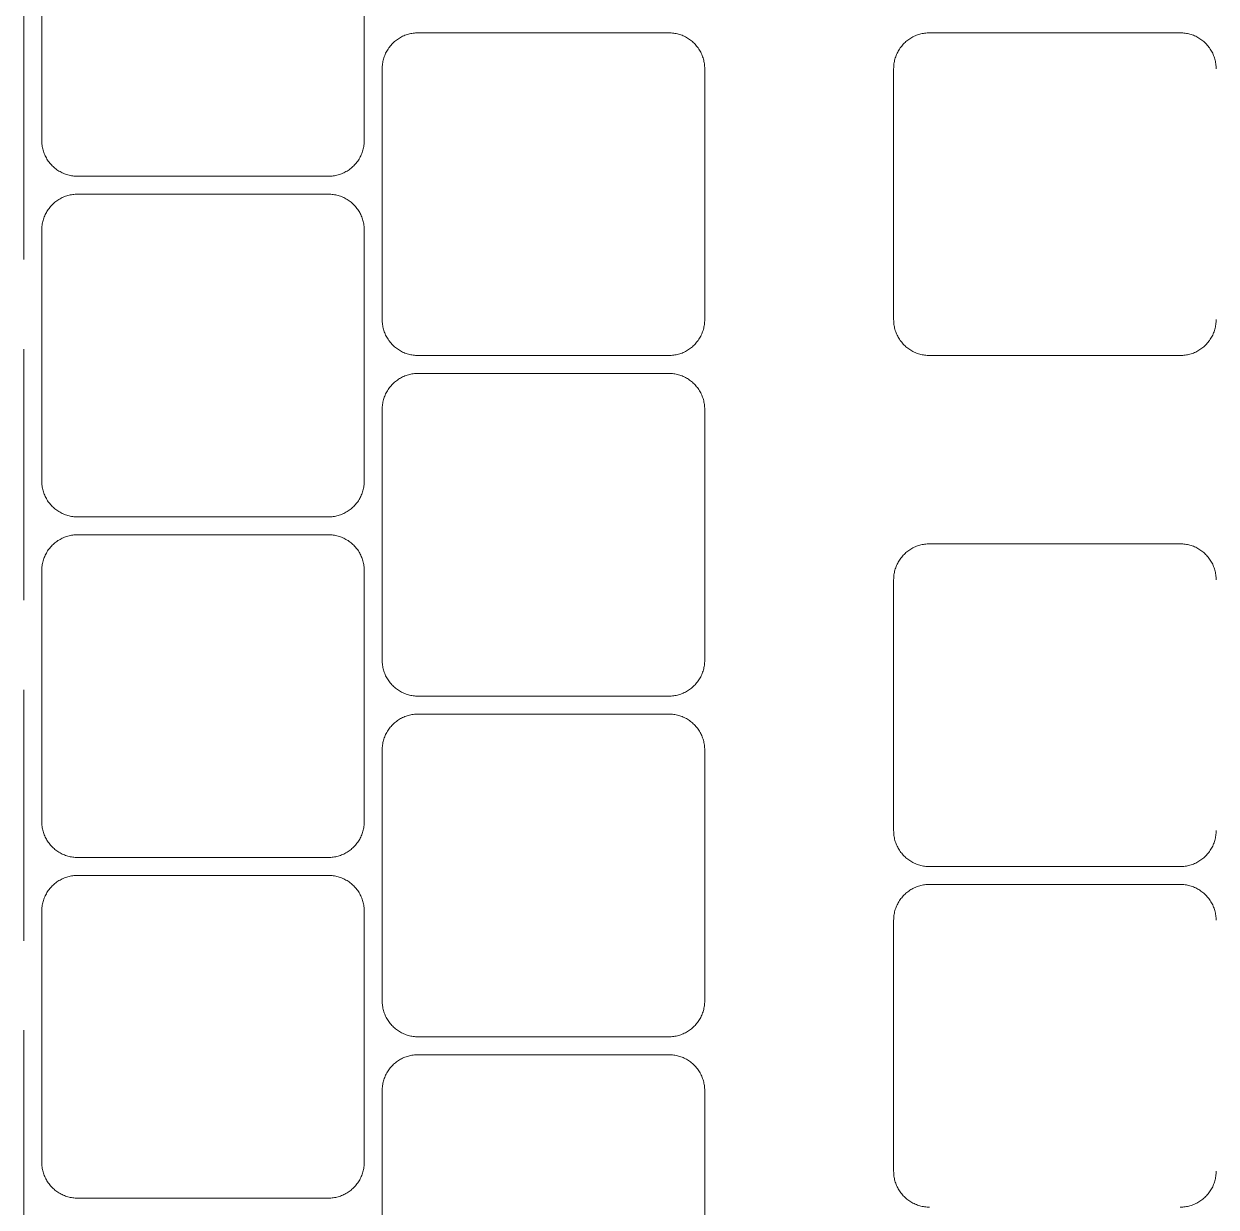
# Model space of a CAD drawing. Header units: metres. Extents: x 0 to 2861, y -1 to 1496.
# Drawn here: x 24.3524 to 24.419, y 5.961 to 6.027 of the extents above; entities that cross this region are included whole.
import ezdxf

# ---------------------------------------------------------------- set-up
doc = ezdxf.new("R2010")
doc.units = ezdxf.units.M
doc.layers.add('FURNITURE', color=251, linetype='Continuous')

msp = doc.modelspace()

# ---------------------------------------------------------------- linework, layer by layer
at = {"layer": 'FURNITURE', "lineweight": 13}
for points in [[(24.353425, 6.02046), (24.353425, 6.03446)], [(24.371425, 6.03446), (24.371425, 6.02046)], [(24.352425, 6.027819), (24.352425, 6.013819)], [(24.374425, 6.02646), (24.374357, 6.026459), (24.374289, 6.026456), (24.374221, 6.02645), (24.374153, 6.026442), (24.374085, 6.026431), (24.374018, 6.026418), (24.373952, 6.026403), (24.373885, 6.026386), (24.37382, 6.026367), (24.373755, 6.026345), (24.373691, 6.026321), (24.373628, 6.026295), (24.373566, 6.026266), (24.373505, 6.026236), (24.373445, 6.026204), (24.373386, 6.026169), (24.373328, 6.026133), (24.373272, 6.026094), (24.373217, 6.026054), (24.373163, 6.026012), (24.373111, 6.025968), (24.37306, 6.025922), (24.373011, 6.025874), (24.372963, 6.025825), (24.372918, 6.025775), (24.372874, 6.025722), (24.372831, 6.025669), (24.372791, 6.025614), (24.372753, 6.025557), (24.372716, 6.025499), (24.372682, 6.02544), (24.372649, 6.02538), (24.372619, 6.025319), (24.372591, 6.025257), (24.372565, 6.025194), (24.372541, 6.02513), (24.372519, 6.025065), (24.372499, 6.025), (24.372482, 6.024934), (24.372467, 6.024867), (24.372454, 6.0248), (24.372444, 6.024733), (24.372436, 6.024665), (24.37243, 6.024597), (24.372426, 6.024529), (24.372425, 6.02446)], [(24.374425, 6.02646), (24.388425, 6.02646)], [(24.390425, 6.02446), (24.390424, 6.024529), (24.39042, 6.024597), (24.390415, 6.024665), (24.390406, 6.024733), (24.390396, 6.0248), (24.390383, 6.024867), (24.390368, 6.024934), (24.390351, 6.025), (24.390331, 6.025065), (24.39031, 6.02513), (24.390286, 6.025194), (24.390259, 6.025257), (24.390231, 6.025319), (24.390201, 6.02538), (24.390168, 6.02544), (24.390134, 6.025499), (24.390097, 6.025557), (24.390059, 6.025614), (24.390019, 6.025669), (24.389976, 6.025722), (24.389932, 6.025775), (24.389887, 6.025825), (24.389839, 6.025874), (24.38979, 6.025922), (24.389739, 6.025968), (24.389687, 6.026012), (24.389634, 6.026054), (24.389578, 6.026094), (24.389522, 6.026133), (24.389464, 6.026169), (24.389405, 6.026204), (24.389345, 6.026236), (24.389284, 6.026266), (24.389222, 6.026295), (24.389159, 6.026321), (24.389095, 6.026345), (24.38903, 6.026367), (24.388965, 6.026386), (24.388899, 6.026403), (24.388832, 6.026418), (24.388765, 6.026431), (24.388697, 6.026442), (24.38863, 6.02645), (24.388562, 6.026456), (24.388493, 6.026459), (24.388425, 6.02646)], [(24.40297, 6.02646), (24.402902, 6.026459), (24.402834, 6.026456), (24.402766, 6.02645), (24.402698, 6.026442), (24.402631, 6.026431), (24.402563, 6.026418), (24.402497, 6.026403), (24.402431, 6.026386), (24.402365, 6.026367), (24.402301, 6.026345), (24.402237, 6.026321), (24.402174, 6.026295), (24.402111, 6.026266), (24.40205, 6.026236), (24.40199, 6.026204), (24.401931, 6.026169), (24.401874, 6.026133), (24.401817, 6.026094), (24.401762, 6.026054), (24.401708, 6.026012), (24.401656, 6.025968), (24.401605, 6.025922), (24.401556, 6.025874), (24.401509, 6.025825), (24.401463, 6.025775), (24.401419, 6.025722), (24.401377, 6.025669), (24.401336, 6.025614), (24.401298, 6.025557), (24.401262, 6.025499), (24.401227, 6.02544), (24.401195, 6.02538), (24.401164, 6.025319), (24.401136, 6.025257), (24.40111, 6.025194), (24.401086, 6.02513), (24.401064, 6.025065), (24.401045, 6.025), (24.401027, 6.024934), (24.401012, 6.024867), (24.400999, 6.0248), (24.400989, 6.024733), (24.400981, 6.024665), (24.400975, 6.024597), (24.400972, 6.024529), (24.40097, 6.02446)], [(24.40297, 6.02646), (24.41697, 6.02646)], [(24.41897, 6.02446), (24.418969, 6.024529), (24.418966, 6.024597), (24.41896, 6.024665), (24.418952, 6.024733), (24.418941, 6.0248), (24.418929, 6.024867), (24.418914, 6.024934), (24.418896, 6.025), (24.418877, 6.025065), (24.418855, 6.02513), (24.418831, 6.025194), (24.418805, 6.025257), (24.418777, 6.025319), (24.418746, 6.02538), (24.418714, 6.02544), (24.418679, 6.025499), (24.418643, 6.025557), (24.418604, 6.025614), (24.418564, 6.025669), (24.418522, 6.025722), (24.418478, 6.025775), (24.418432, 6.025825), (24.418385, 6.025874), (24.418336, 6.025922), (24.418285, 6.025968), (24.418233, 6.026012), (24.418179, 6.026054), (24.418124, 6.026094), (24.418067, 6.026133), (24.41801, 6.026169), (24.417951, 6.026204), (24.417891, 6.026236), (24.417829, 6.026266), (24.417767, 6.026295), (24.417704, 6.026321), (24.41764, 6.026345), (24.417575, 6.026367), (24.41751, 6.026386), (24.417444, 6.026403), (24.417377, 6.026418), (24.41731, 6.026431), (24.417243, 6.026442), (24.417175, 6.02645), (24.417107, 6.026456), (24.417039, 6.026459), (24.41697, 6.02646)], [(24.372425, 6.01046), (24.372425, 6.02446)], [(24.390425, 6.02446), (24.390425, 6.01046)], [(24.40097, 6.01046), (24.40097, 6.02446)], [(24.353425, 6.02046), (24.353426, 6.020392), (24.35343, 6.020324), (24.353436, 6.020256), (24.353444, 6.020188), (24.353454, 6.02012), (24.353467, 6.020053), (24.353482, 6.019987), (24.353499, 6.019921), (24.353519, 6.019855), (24.353541, 6.01979), (24.353565, 6.019727), (24.353591, 6.019663), (24.353619, 6.019601), (24.353649, 6.01954), (24.353682, 6.01948), (24.353716, 6.019421), (24.353753, 6.019363), (24.353791, 6.019307), (24.353831, 6.019252), (24.353874, 6.019198), (24.353918, 6.019146), (24.353963, 6.019095), (24.354011, 6.019046), (24.35406, 6.018999), (24.354111, 6.018953), (24.354163, 6.018909), (24.354217, 6.018867), (24.354272, 6.018826), (24.354328, 6.018788), (24.354386, 6.018751), (24.354445, 6.018717), (24.354505, 6.018684), (24.354566, 6.018654), (24.354628, 6.018626), (24.354691, 6.0186), (24.354755, 6.018576), (24.35482, 6.018554), (24.354885, 6.018534), (24.354952, 6.018517), (24.355018, 6.018502), (24.355085, 6.018489), (24.355153, 6.018479), (24.355221, 6.018471), (24.355289, 6.018465), (24.355357, 6.018461), (24.355425, 6.01846)], [(24.369425, 6.01846), (24.369493, 6.018461), (24.369562, 6.018465), (24.36963, 6.018471), (24.369697, 6.018479), (24.369765, 6.018489), (24.369832, 6.018502), (24.369899, 6.018517), (24.369965, 6.018534), (24.37003, 6.018554), (24.370095, 6.018576), (24.370159, 6.0186), (24.370222, 6.018626), (24.370284, 6.018654), (24.370345, 6.018684), (24.370405, 6.018717), (24.370464, 6.018751), (24.370522, 6.018788), (24.370578, 6.018826), (24.370634, 6.018867), (24.370687, 6.018909), (24.370739, 6.018953), (24.37079, 6.018999), (24.370839, 6.019046), (24.370887, 6.019095), (24.370932, 6.019146), (24.370976, 6.019198), (24.371019, 6.019252), (24.371059, 6.019307), (24.371097, 6.019363), (24.371134, 6.019421), (24.371168, 6.01948), (24.371201, 6.01954), (24.371231, 6.019601), (24.371259, 6.019663), (24.371286, 6.019727), (24.37131, 6.01979), (24.371331, 6.019855), (24.371351, 6.019921), (24.371368, 6.019987), (24.371383, 6.020053), (24.371396, 6.02012), (24.371406, 6.020188), (24.371415, 6.020256), (24.37142, 6.020324), (24.371424, 6.020392), (24.371425, 6.02046)], [(24.369425, 6.01846), (24.355425, 6.01846)], [(24.355425, 6.01746), (24.355357, 6.017459), (24.355289, 6.017456), (24.355221, 6.01745), (24.355153, 6.017442), (24.355085, 6.017431), (24.355018, 6.017418), (24.354952, 6.017403), (24.354885, 6.017386), (24.35482, 6.017367), (24.354755, 6.017345), (24.354691, 6.017321), (24.354628, 6.017295), (24.354566, 6.017266), (24.354505, 6.017236), (24.354445, 6.017204), (24.354386, 6.017169), (24.354328, 6.017133), (24.354272, 6.017094), (24.354217, 6.017054), (24.354163, 6.017012), (24.354111, 6.016968), (24.35406, 6.016922), (24.354011, 6.016874), (24.353963, 6.016825), (24.353918, 6.016775), (24.353874, 6.016722), (24.353831, 6.016669), (24.353791, 6.016614), (24.353753, 6.016557), (24.353716, 6.016499), (24.353682, 6.01644), (24.353649, 6.01638), (24.353619, 6.016319), (24.353591, 6.016257), (24.353565, 6.016194), (24.353541, 6.01613), (24.353519, 6.016065), (24.353499, 6.016), (24.353482, 6.015934), (24.353467, 6.015867), (24.353454, 6.0158), (24.353444, 6.015733), (24.353436, 6.015665), (24.35343, 6.015597), (24.353426, 6.015529), (24.353425, 6.01546)], [(24.355425, 6.01746), (24.369425, 6.01746)], [(24.371425, 6.01546), (24.371424, 6.015529), (24.37142, 6.015597), (24.371415, 6.015665), (24.371406, 6.015733), (24.371396, 6.0158), (24.371383, 6.015867), (24.371368, 6.015934), (24.371351, 6.016), (24.371331, 6.016065), (24.37131, 6.01613), (24.371286, 6.016194), (24.371259, 6.016257), (24.371231, 6.016319), (24.371201, 6.01638), (24.371168, 6.01644), (24.371134, 6.016499), (24.371097, 6.016557), (24.371059, 6.016614), (24.371019, 6.016669), (24.370976, 6.016722), (24.370932, 6.016775), (24.370887, 6.016825), (24.370839, 6.016874), (24.37079, 6.016922), (24.370739, 6.016968), (24.370687, 6.017012), (24.370634, 6.017054), (24.370578, 6.017094), (24.370522, 6.017133), (24.370464, 6.017169), (24.370405, 6.017204), (24.370345, 6.017236), (24.370284, 6.017266), (24.370222, 6.017295), (24.370159, 6.017321), (24.370095, 6.017345), (24.37003, 6.017367), (24.369965, 6.017386), (24.369899, 6.017403), (24.369832, 6.017418), (24.369765, 6.017431), (24.369697, 6.017442), (24.36963, 6.01745), (24.369562, 6.017456), (24.369493, 6.017459), (24.369425, 6.01746)], [(24.353425, 6.00146), (24.353425, 6.01546)], [(24.371425, 6.01546), (24.371425, 6.00146)], [(24.372425, 6.01046), (24.372426, 6.010392), (24.37243, 6.010324), (24.372436, 6.010256), (24.372444, 6.010188), (24.372454, 6.01012), (24.372467, 6.010053), (24.372482, 6.009987), (24.372499, 6.009921), (24.372519, 6.009855), (24.372541, 6.00979), (24.372565, 6.009727), (24.372591, 6.009663), (24.372619, 6.009601), (24.372649, 6.00954), (24.372682, 6.00948), (24.372716, 6.009421), (24.372753, 6.009363), (24.372791, 6.009307), (24.372831, 6.009252), (24.372874, 6.009198), (24.372918, 6.009146), (24.372963, 6.009095), (24.373011, 6.009046), (24.37306, 6.008999), (24.373111, 6.008953), (24.373163, 6.008909), (24.373217, 6.008867), (24.373272, 6.008826), (24.373328, 6.008788), (24.373386, 6.008751), (24.373445, 6.008717), (24.373505, 6.008684), (24.373566, 6.008654), (24.373628, 6.008626), (24.373691, 6.0086), (24.373755, 6.008576), (24.37382, 6.008554), (24.373885, 6.008534), (24.373952, 6.008517), (24.374018, 6.008502), (24.374085, 6.008489), (24.374153, 6.008479), (24.374221, 6.008471), (24.374289, 6.008465), (24.374357, 6.008461), (24.374425, 6.00846)], [(24.388425, 6.00846), (24.388493, 6.008461), (24.388562, 6.008465), (24.38863, 6.008471), (24.388697, 6.008479), (24.388765, 6.008489), (24.388832, 6.008502), (24.388899, 6.008517), (24.388965, 6.008534), (24.38903, 6.008554), (24.389095, 6.008576), (24.389159, 6.0086), (24.389222, 6.008626), (24.389284, 6.008654), (24.389345, 6.008684), (24.389405, 6.008717), (24.389464, 6.008751), (24.389522, 6.008788), (24.389578, 6.008826), (24.389634, 6.008867), (24.389687, 6.008909), (24.389739, 6.008953), (24.38979, 6.008999), (24.389839, 6.009046), (24.389887, 6.009095), (24.389932, 6.009146), (24.389976, 6.009198), (24.390019, 6.009252), (24.390059, 6.009307), (24.390097, 6.009363), (24.390134, 6.009421), (24.390168, 6.00948), (24.390201, 6.00954), (24.390231, 6.009601), (24.390259, 6.009663), (24.390286, 6.009727), (24.39031, 6.00979), (24.390331, 6.009855), (24.390351, 6.009921), (24.390368, 6.009987), (24.390383, 6.010053), (24.390396, 6.01012), (24.390406, 6.010188), (24.390415, 6.010256), (24.39042, 6.010324), (24.390424, 6.010392), (24.390425, 6.01046)], [(24.40097, 6.01046), (24.400972, 6.010392), (24.400975, 6.010324), (24.400981, 6.010256), (24.400989, 6.010188), (24.400999, 6.01012), (24.401012, 6.010053), (24.401027, 6.009987), (24.401045, 6.009921), (24.401064, 6.009855), (24.401086, 6.00979), (24.40111, 6.009727), (24.401136, 6.009663), (24.401164, 6.009601), (24.401195, 6.00954), (24.401227, 6.00948), (24.401262, 6.009421), (24.401298, 6.009363), (24.401336, 6.009307), (24.401377, 6.009252), (24.401419, 6.009198), (24.401463, 6.009146), (24.401509, 6.009095), (24.401556, 6.009046), (24.401605, 6.008999), (24.401656, 6.008953), (24.401708, 6.008909), (24.401762, 6.008867), (24.401817, 6.008826), (24.401874, 6.008788), (24.401931, 6.008751), (24.40199, 6.008717), (24.40205, 6.008684), (24.402111, 6.008654), (24.402174, 6.008626), (24.402237, 6.0086), (24.402301, 6.008576), (24.402365, 6.008554), (24.402431, 6.008534), (24.402497, 6.008517), (24.402563, 6.008502), (24.402631, 6.008489), (24.402698, 6.008479), (24.402766, 6.008471), (24.402834, 6.008465), (24.402902, 6.008461), (24.40297, 6.00846)], [(24.41697, 6.00846), (24.417039, 6.008461), (24.417107, 6.008465), (24.417175, 6.008471), (24.417243, 6.008479), (24.41731, 6.008489), (24.417377, 6.008502), (24.417444, 6.008517), (24.41751, 6.008534), (24.417575, 6.008554), (24.41764, 6.008576), (24.417704, 6.0086), (24.417767, 6.008626), (24.417829, 6.008654), (24.417891, 6.008684), (24.417951, 6.008717), (24.41801, 6.008751), (24.418067, 6.008788), (24.418124, 6.008826), (24.418179, 6.008867), (24.418233, 6.008909), (24.418285, 6.008953), (24.418336, 6.008999), (24.418385, 6.009046), (24.418432, 6.009095), (24.418478, 6.009146), (24.418522, 6.009198), (24.418564, 6.009252), (24.418604, 6.009307), (24.418643, 6.009363), (24.418679, 6.009421), (24.418714, 6.00948), (24.418746, 6.00954), (24.418777, 6.009601), (24.418805, 6.009663), (24.418831, 6.009727), (24.418855, 6.00979), (24.418877, 6.009855), (24.418896, 6.009921), (24.418914, 6.009987), (24.418929, 6.010053), (24.418941, 6.01012), (24.418952, 6.010188), (24.41896, 6.010256), (24.418966, 6.010324), (24.418969, 6.010392), (24.41897, 6.01046)], [(24.352425, 6.008819), (24.352425, 5.994819)], [(24.388425, 6.00846), (24.374425, 6.00846)], [(24.41697, 6.00846), (24.40297, 6.00846)], [(24.374425, 6.00746), (24.374357, 6.007459), (24.374289, 6.007456), (24.374221, 6.00745), (24.374153, 6.007442), (24.374085, 6.007431), (24.374018, 6.007418), (24.373952, 6.007403), (24.373885, 6.007386), (24.37382, 6.007367), (24.373755, 6.007345), (24.373691, 6.007321), (24.373628, 6.007295), (24.373566, 6.007266), (24.373505, 6.007236), (24.373445, 6.007204), (24.373386, 6.007169), (24.373328, 6.007133), (24.373272, 6.007094), (24.373217, 6.007054), (24.373163, 6.007012), (24.373111, 6.006968), (24.37306, 6.006922), (24.373011, 6.006874), (24.372963, 6.006825), (24.372918, 6.006775), (24.372874, 6.006722), (24.372831, 6.006669), (24.372791, 6.006614), (24.372753, 6.006557), (24.372716, 6.006499), (24.372682, 6.00644), (24.372649, 6.00638), (24.372619, 6.006319), (24.372591, 6.006257), (24.372565, 6.006194), (24.372541, 6.00613), (24.372519, 6.006065), (24.372499, 6.006), (24.372482, 6.005934), (24.372467, 6.005867), (24.372454, 6.0058), (24.372444, 6.005733), (24.372436, 6.005665), (24.37243, 6.005597), (24.372426, 6.005529), (24.372425, 6.00546)], [(24.374425, 6.00746), (24.388425, 6.00746)], [(24.390425, 6.00546), (24.390424, 6.005529), (24.39042, 6.005597), (24.390415, 6.005665), (24.390406, 6.005733), (24.390396, 6.0058), (24.390383, 6.005867), (24.390368, 6.005934), (24.390351, 6.006), (24.390331, 6.006065), (24.39031, 6.00613), (24.390286, 6.006194), (24.390259, 6.006257), (24.390231, 6.006319), (24.390201, 6.00638), (24.390168, 6.00644), (24.390134, 6.006499), (24.390097, 6.006557), (24.390059, 6.006614), (24.390019, 6.006669), (24.389976, 6.006722), (24.389932, 6.006775), (24.389887, 6.006825), (24.389839, 6.006874), (24.38979, 6.006922), (24.389739, 6.006968), (24.389687, 6.007012), (24.389634, 6.007054), (24.389578, 6.007094), (24.389522, 6.007133), (24.389464, 6.007169), (24.389405, 6.007204), (24.389345, 6.007236), (24.389284, 6.007266), (24.389222, 6.007295), (24.389159, 6.007321), (24.389095, 6.007345), (24.38903, 6.007367), (24.388965, 6.007386), (24.388899, 6.007403), (24.388832, 6.007418), (24.388765, 6.007431), (24.388697, 6.007442), (24.38863, 6.00745), (24.388562, 6.007456), (24.388493, 6.007459), (24.388425, 6.00746)], [(24.372425, 5.99146), (24.372425, 6.00546)], [(24.390425, 6.00546), (24.390425, 5.99146)], [(24.353425, 6.00146), (24.353426, 6.001392), (24.35343, 6.001324), (24.353436, 6.001256), (24.353444, 6.001188), (24.353454, 6.00112), (24.353467, 6.001053), (24.353482, 6.000987), (24.353499, 6.000921), (24.353519, 6.000855), (24.353541, 6.00079), (24.353565, 6.000727), (24.353591, 6.000663), (24.353619, 6.000601), (24.353649, 6.00054), (24.353682, 6.00048), (24.353716, 6.000421), (24.353753, 6.000363), (24.353791, 6.000307), (24.353831, 6.000252), (24.353874, 6.000198), (24.353918, 6.000146), (24.353963, 6.000095), (24.354011, 6.000046), (24.35406, 5.999999), (24.354111, 5.999953), (24.354163, 5.999909), (24.354217, 5.999867), (24.354272, 5.999826), (24.354328, 5.999788), (24.354386, 5.999751), (24.354445, 5.999717), (24.354505, 5.999684), (24.354566, 5.999654), (24.354628, 5.999626), (24.354691, 5.9996), (24.354755, 5.999576), (24.35482, 5.999554), (24.354885, 5.999534), (24.354952, 5.999517), (24.355018, 5.999502), (24.355085, 5.999489), (24.355153, 5.999479), (24.355221, 5.999471), (24.355289, 5.999465), (24.355357, 5.999461), (24.355425, 5.99946)], [(24.369425, 5.99946), (24.369493, 5.999461), (24.369562, 5.999465), (24.36963, 5.999471), (24.369697, 5.999479), (24.369765, 5.999489), (24.369832, 5.999502), (24.369899, 5.999517), (24.369965, 5.999534), (24.37003, 5.999554), (24.370095, 5.999576), (24.370159, 5.9996), (24.370222, 5.999626), (24.370284, 5.999654), (24.370345, 5.999684), (24.370405, 5.999717), (24.370464, 5.999751), (24.370522, 5.999788), (24.370578, 5.999826), (24.370634, 5.999867), (24.370687, 5.999909), (24.370739, 5.999953), (24.37079, 5.999999), (24.370839, 6.000046), (24.370887, 6.000095), (24.370932, 6.000146), (24.370976, 6.000198), (24.371019, 6.000252), (24.371059, 6.000307), (24.371097, 6.000363), (24.371134, 6.000421), (24.371168, 6.00048), (24.371201, 6.00054), (24.371231, 6.000601), (24.371259, 6.000663), (24.371286, 6.000727), (24.37131, 6.00079), (24.371331, 6.000855), (24.371351, 6.000921), (24.371368, 6.000987), (24.371383, 6.001053), (24.371396, 6.00112), (24.371406, 6.001188), (24.371415, 6.001256), (24.37142, 6.001324), (24.371424, 6.001392), (24.371425, 6.00146)], [(24.369425, 5.99946), (24.355425, 5.99946)], [(24.355425, 5.99846), (24.355357, 5.998459), (24.355289, 5.998456), (24.355221, 5.99845), (24.355153, 5.998442), (24.355085, 5.998431), (24.355018, 5.998418), (24.354952, 5.998403), (24.354885, 5.998386), (24.35482, 5.998367), (24.354755, 5.998345), (24.354691, 5.998321), (24.354628, 5.998295), (24.354566, 5.998266), (24.354505, 5.998236), (24.354445, 5.998204), (24.354386, 5.998169), (24.354328, 5.998133), (24.354272, 5.998094), (24.354217, 5.998054), (24.354163, 5.998012), (24.354111, 5.997968), (24.35406, 5.997922), (24.354011, 5.997874), (24.353963, 5.997825), (24.353918, 5.997775), (24.353874, 5.997722), (24.353831, 5.997669), (24.353791, 5.997614), (24.353753, 5.997557), (24.353716, 5.997499), (24.353682, 5.99744), (24.353649, 5.99738), (24.353619, 5.997319), (24.353591, 5.997257), (24.353565, 5.997194), (24.353541, 5.99713), (24.353519, 5.997065), (24.353499, 5.997), (24.353482, 5.996934), (24.353467, 5.996867), (24.353454, 5.9968), (24.353444, 5.996733), (24.353436, 5.996665), (24.35343, 5.996597), (24.353426, 5.996529), (24.353425, 5.99646)], [(24.355425, 5.99846), (24.369425, 5.99846)], [(24.371425, 5.99646), (24.371424, 5.996529), (24.37142, 5.996597), (24.371415, 5.996665), (24.371406, 5.996733), (24.371396, 5.9968), (24.371383, 5.996867), (24.371368, 5.996934), (24.371351, 5.997), (24.371331, 5.997065), (24.37131, 5.99713), (24.371286, 5.997194), (24.371259, 5.997257), (24.371231, 5.997319), (24.371201, 5.99738), (24.371168, 5.99744), (24.371134, 5.997499), (24.371097, 5.997557), (24.371059, 5.997614), (24.371019, 5.997669), (24.370976, 5.997722), (24.370932, 5.997775), (24.370887, 5.997825), (24.370839, 5.997874), (24.37079, 5.997922), (24.370739, 5.997968), (24.370687, 5.998012), (24.370634, 5.998054), (24.370578, 5.998094), (24.370522, 5.998133), (24.370464, 5.998169), (24.370405, 5.998204), (24.370345, 5.998236), (24.370284, 5.998266), (24.370222, 5.998295), (24.370159, 5.998321), (24.370095, 5.998345), (24.37003, 5.998367), (24.369965, 5.998386), (24.369899, 5.998403), (24.369832, 5.998418), (24.369765, 5.998431), (24.369697, 5.998442), (24.36963, 5.99845), (24.369562, 5.998456), (24.369493, 5.998459), (24.369425, 5.99846)], [(24.40297, 5.997956), (24.402902, 5.997955), (24.402834, 5.997951), (24.402766, 5.997945), (24.402698, 5.997937), (24.402631, 5.997927), (24.402563, 5.997914), (24.402497, 5.997899), (24.402431, 5.997882), (24.402365, 5.997862), (24.402301, 5.99784), (24.402237, 5.997817), (24.402174, 5.99779), (24.402111, 5.997762), (24.40205, 5.997732), (24.40199, 5.997699), (24.401931, 5.997665), (24.401874, 5.997628), (24.401817, 5.99759), (24.401762, 5.99755), (24.401708, 5.997507), (24.401656, 5.997463), (24.401605, 5.997418), (24.401556, 5.99737), (24.401509, 5.997321), (24.401463, 5.99727), (24.401419, 5.997218), (24.401377, 5.997164), (24.401336, 5.997109), (24.401298, 5.997053), (24.401262, 5.996995), (24.401227, 5.996936), (24.401195, 5.996876), (24.401164, 5.996815), (24.401136, 5.996753), (24.40111, 5.99669), (24.401086, 5.996626), (24.401064, 5.996561), (24.401045, 5.996496), (24.401027, 5.996429), (24.401012, 5.996363), (24.400999, 5.996296), (24.400989, 5.996228), (24.400981, 5.99616), (24.400975, 5.996092), (24.400972, 5.996024), (24.40097, 5.995956)], [(24.40297, 5.997956), (24.41697, 5.997956)], [(24.41897, 5.995956), (24.418969, 5.996024), (24.418966, 5.996092), (24.41896, 5.99616), (24.418952, 5.996228), (24.418941, 5.996296), (24.418929, 5.996363), (24.418914, 5.996429), (24.418896, 5.996496), (24.418877, 5.996561), (24.418855, 5.996626), (24.418831, 5.99669), (24.418805, 5.996753), (24.418777, 5.996815), (24.418746, 5.996876), (24.418714, 5.996936), (24.418679, 5.996995), (24.418643, 5.997053), (24.418604, 5.997109), (24.418564, 5.997164), (24.418522, 5.997218), (24.418478, 5.99727), (24.418432, 5.997321), (24.418385, 5.99737), (24.418336, 5.997418), (24.418285, 5.997463), (24.418233, 5.997507), (24.418179, 5.99755), (24.418124, 5.99759), (24.418067, 5.997628), (24.41801, 5.997665), (24.417951, 5.997699), (24.417891, 5.997732), (24.417829, 5.997762), (24.417767, 5.99779), (24.417704, 5.997817), (24.41764, 5.99784), (24.417575, 5.997862), (24.41751, 5.997882), (24.417444, 5.997899), (24.417377, 5.997914), (24.41731, 5.997927), (24.417243, 5.997937), (24.417175, 5.997945), (24.417107, 5.997951), (24.417039, 5.997955), (24.41697, 5.997956)], [(24.353425, 5.98246), (24.353425, 5.99646)], [(24.371425, 5.99646), (24.371425, 5.98246)], [(24.40097, 5.981956), (24.40097, 5.995956)], [(24.372425, 5.99146), (24.372426, 5.991392), (24.37243, 5.991324), (24.372436, 5.991256), (24.372444, 5.991188), (24.372454, 5.99112), (24.372467, 5.991053), (24.372482, 5.990987), (24.372499, 5.990921), (24.372519, 5.990855), (24.372541, 5.99079), (24.372565, 5.990727), (24.372591, 5.990663), (24.372619, 5.990601), (24.372649, 5.99054), (24.372682, 5.99048), (24.372716, 5.990421), (24.372753, 5.990363), (24.372791, 5.990307), (24.372831, 5.990252), (24.372874, 5.990198), (24.372918, 5.990146), (24.372963, 5.990095), (24.373011, 5.990046), (24.37306, 5.989999), (24.373111, 5.989953), (24.373163, 5.989909), (24.373217, 5.989867), (24.373272, 5.989826), (24.373328, 5.989788), (24.373386, 5.989751), (24.373445, 5.989717), (24.373505, 5.989684), (24.373566, 5.989654), (24.373628, 5.989626), (24.373691, 5.9896), (24.373755, 5.989576), (24.37382, 5.989554), (24.373885, 5.989534), (24.373952, 5.989517), (24.374018, 5.989502), (24.374085, 5.989489), (24.374153, 5.989479), (24.374221, 5.989471), (24.374289, 5.989465), (24.374357, 5.989461), (24.374425, 5.98946)], [(24.388425, 5.98946), (24.388493, 5.989461), (24.388562, 5.989465), (24.38863, 5.989471), (24.388697, 5.989479), (24.388765, 5.989489), (24.388832, 5.989502), (24.388899, 5.989517), (24.388965, 5.989534), (24.38903, 5.989554), (24.389095, 5.989576), (24.389159, 5.9896), (24.389222, 5.989626), (24.389284, 5.989654), (24.389345, 5.989684), (24.389405, 5.989717), (24.389464, 5.989751), (24.389522, 5.989788), (24.389578, 5.989826), (24.389634, 5.989867), (24.389687, 5.989909), (24.389739, 5.989953), (24.38979, 5.989999), (24.389839, 5.990046), (24.389887, 5.990095), (24.389932, 5.990146), (24.389976, 5.990198), (24.390019, 5.990252), (24.390059, 5.990307), (24.390097, 5.990363), (24.390134, 5.990421), (24.390168, 5.99048), (24.390201, 5.99054), (24.390231, 5.990601), (24.390259, 5.990663), (24.390286, 5.990727), (24.39031, 5.99079), (24.390331, 5.990855), (24.390351, 5.990921), (24.390368, 5.990987), (24.390383, 5.991053), (24.390396, 5.99112), (24.390406, 5.991188), (24.390415, 5.991256), (24.39042, 5.991324), (24.390424, 5.991392), (24.390425, 5.99146)], [(24.352425, 5.989819), (24.352425, 5.975819)], [(24.388425, 5.98946), (24.374425, 5.98946)], [(24.374425, 5.98846), (24.374357, 5.988459), (24.374289, 5.988456), (24.374221, 5.98845), (24.374153, 5.988442), (24.374085, 5.988431), (24.374018, 5.988418), (24.373952, 5.988403), (24.373885, 5.988386), (24.37382, 5.988367), (24.373755, 5.988345), (24.373691, 5.988321), (24.373628, 5.988295), (24.373566, 5.988266), (24.373505, 5.988236), (24.373445, 5.988204), (24.373386, 5.988169), (24.373328, 5.988133), (24.373272, 5.988094), (24.373217, 5.988054), (24.373163, 5.988012), (24.373111, 5.987968), (24.37306, 5.987922), (24.373011, 5.987874), (24.372963, 5.987825), (24.372918, 5.987775), (24.372874, 5.987722), (24.372831, 5.987669), (24.372791, 5.987614), (24.372753, 5.987557), (24.372716, 5.987499), (24.372682, 5.98744), (24.372649, 5.98738), (24.372619, 5.987319), (24.372591, 5.987257), (24.372565, 5.987194), (24.372541, 5.98713), (24.372519, 5.987065), (24.372499, 5.987), (24.372482, 5.986934), (24.372467, 5.986867), (24.372454, 5.9868), (24.372444, 5.986733), (24.372436, 5.986665), (24.37243, 5.986597), (24.372426, 5.986529), (24.372425, 5.98646)], [(24.374425, 5.98846), (24.388425, 5.98846)], [(24.390425, 5.98646), (24.390424, 5.986529), (24.39042, 5.986597), (24.390415, 5.986665), (24.390406, 5.986733), (24.390396, 5.9868), (24.390383, 5.986867), (24.390368, 5.986934), (24.390351, 5.987), (24.390331, 5.987065), (24.39031, 5.98713), (24.390286, 5.987194), (24.390259, 5.987257), (24.390231, 5.987319), (24.390201, 5.98738), (24.390168, 5.98744), (24.390134, 5.987499), (24.390097, 5.987557), (24.390059, 5.987614), (24.390019, 5.987669), (24.389976, 5.987722), (24.389932, 5.987775), (24.389887, 5.987825), (24.389839, 5.987874), (24.38979, 5.987922), (24.389739, 5.987968), (24.389687, 5.988012), (24.389634, 5.988054), (24.389578, 5.988094), (24.389522, 5.988133), (24.389464, 5.988169), (24.389405, 5.988204), (24.389345, 5.988236), (24.389284, 5.988266), (24.389222, 5.988295), (24.389159, 5.988321), (24.389095, 5.988345), (24.38903, 5.988367), (24.388965, 5.988386), (24.388899, 5.988403), (24.388832, 5.988418), (24.388765, 5.988431), (24.388697, 5.988442), (24.38863, 5.98845), (24.388562, 5.988456), (24.388493, 5.988459), (24.388425, 5.98846)], [(24.372425, 5.97246), (24.372425, 5.98646)], [(24.390425, 5.98646), (24.390425, 5.97246)], [(24.353425, 5.98246), (24.353426, 5.982392), (24.35343, 5.982324), (24.353436, 5.982256), (24.353444, 5.982188), (24.353454, 5.98212), (24.353467, 5.982053), (24.353482, 5.981987), (24.353499, 5.981921), (24.353519, 5.981855), (24.353541, 5.98179), (24.353565, 5.981727), (24.353591, 5.981663), (24.353619, 5.981601), (24.353649, 5.98154), (24.353682, 5.98148), (24.353716, 5.981421), (24.353753, 5.981363), (24.353791, 5.981307), (24.353831, 5.981252), (24.353874, 5.981198), (24.353918, 5.981146), (24.353963, 5.981095), (24.354011, 5.981046), (24.35406, 5.980999), (24.354111, 5.980953), (24.354163, 5.980909), (24.354217, 5.980867), (24.354272, 5.980826), (24.354328, 5.980788), (24.354386, 5.980751), (24.354445, 5.980717), (24.354505, 5.980684), (24.354566, 5.980654), (24.354628, 5.980626), (24.354691, 5.9806), (24.354755, 5.980576), (24.35482, 5.980554), (24.354885, 5.980534), (24.354952, 5.980517), (24.355018, 5.980502), (24.355085, 5.980489), (24.355153, 5.980479), (24.355221, 5.980471), (24.355289, 5.980465), (24.355357, 5.980461), (24.355425, 5.98046)], [(24.369425, 5.98046), (24.369493, 5.980461), (24.369562, 5.980465), (24.36963, 5.980471), (24.369697, 5.980479), (24.369765, 5.980489), (24.369832, 5.980502), (24.369899, 5.980517), (24.369965, 5.980534), (24.37003, 5.980554), (24.370095, 5.980576), (24.370159, 5.9806), (24.370222, 5.980626), (24.370284, 5.980654), (24.370345, 5.980684), (24.370405, 5.980717), (24.370464, 5.980751), (24.370522, 5.980788), (24.370578, 5.980826), (24.370634, 5.980867), (24.370687, 5.980909), (24.370739, 5.980953), (24.37079, 5.980999), (24.370839, 5.981046), (24.370887, 5.981095), (24.370932, 5.981146), (24.370976, 5.981198), (24.371019, 5.981252), (24.371059, 5.981307), (24.371097, 5.981363), (24.371134, 5.981421), (24.371168, 5.98148), (24.371201, 5.98154), (24.371231, 5.981601), (24.371259, 5.981663), (24.371286, 5.981727), (24.37131, 5.98179), (24.371331, 5.981855), (24.371351, 5.981921), (24.371368, 5.981987), (24.371383, 5.982053), (24.371396, 5.98212), (24.371406, 5.982188), (24.371415, 5.982256), (24.37142, 5.982324), (24.371424, 5.982392), (24.371425, 5.98246)], [(24.40097, 5.981956), (24.400972, 5.981888), (24.400975, 5.981819), (24.400981, 5.981751), (24.400989, 5.981684), (24.400999, 5.981616), (24.401012, 5.981549), (24.401027, 5.981482), (24.401045, 5.981416), (24.401064, 5.981351), (24.401086, 5.981286), (24.40111, 5.981222), (24.401136, 5.981159), (24.401164, 5.981097), (24.401195, 5.981036), (24.401227, 5.980976), (24.401262, 5.980917), (24.401298, 5.980859), (24.401336, 5.980803), (24.401377, 5.980747), (24.401419, 5.980694), (24.401463, 5.980642), (24.401509, 5.980591), (24.401556, 5.980542), (24.401605, 5.980494), (24.401656, 5.980449), (24.401708, 5.980405), (24.401762, 5.980362), (24.401817, 5.980322), (24.401874, 5.980284), (24.401931, 5.980247), (24.40199, 5.980213), (24.40205, 5.98018), (24.402111, 5.98015), (24.402174, 5.980122), (24.402237, 5.980095), (24.402301, 5.980071), (24.402365, 5.98005), (24.402431, 5.98003), (24.402497, 5.980013), (24.402563, 5.979998), (24.402631, 5.979985), (24.402698, 5.979975), (24.402766, 5.979966), (24.402834, 5.979961), (24.402902, 5.979957), (24.40297, 5.979956)], [(24.41697, 5.979956), (24.417039, 5.979957), (24.417107, 5.979961), (24.417175, 5.979966), (24.417243, 5.979975), (24.41731, 5.979985), (24.417377, 5.979998), (24.417444, 5.980013), (24.41751, 5.98003), (24.417575, 5.98005), (24.41764, 5.980071), (24.417704, 5.980095), (24.417767, 5.980122), (24.417829, 5.98015), (24.417891, 5.98018), (24.417951, 5.980213), (24.41801, 5.980247), (24.418067, 5.980284), (24.418124, 5.980322), (24.418179, 5.980362), (24.418233, 5.980405), (24.418285, 5.980449), (24.418336, 5.980494), (24.418385, 5.980542), (24.418432, 5.980591), (24.418478, 5.980642), (24.418522, 5.980694), (24.418564, 5.980747), (24.418604, 5.980803), (24.418643, 5.980859), (24.418679, 5.980917), (24.418714, 5.980976), (24.418746, 5.981036), (24.418777, 5.981097), (24.418805, 5.981159), (24.418831, 5.981222), (24.418855, 5.981286), (24.418877, 5.981351), (24.418896, 5.981416), (24.418914, 5.981482), (24.418929, 5.981549), (24.418941, 5.981616), (24.418952, 5.981684), (24.41896, 5.981751), (24.418966, 5.981819), (24.418969, 5.981888), (24.41897, 5.981956)], [(24.369425, 5.98046), (24.355425, 5.98046)], [(24.41697, 5.979956), (24.40297, 5.979956)], [(24.355425, 5.97946), (24.355357, 5.979459), (24.355289, 5.979456), (24.355221, 5.97945), (24.355153, 5.979442), (24.355085, 5.979431), (24.355018, 5.979418), (24.354952, 5.979403), (24.354885, 5.979386), (24.35482, 5.979367), (24.354755, 5.979345), (24.354691, 5.979321), (24.354628, 5.979295), (24.354566, 5.979266), (24.354505, 5.979236), (24.354445, 5.979204), (24.354386, 5.979169), (24.354328, 5.979133), (24.354272, 5.979094), (24.354217, 5.979054), (24.354163, 5.979012), (24.354111, 5.978968), (24.35406, 5.978922), (24.354011, 5.978874), (24.353963, 5.978825), (24.353918, 5.978775), (24.353874, 5.978722), (24.353831, 5.978669), (24.353791, 5.978614), (24.353753, 5.978557), (24.353716, 5.978499), (24.353682, 5.97844), (24.353649, 5.97838), (24.353619, 5.978319), (24.353591, 5.978257), (24.353565, 5.978194), (24.353541, 5.97813), (24.353519, 5.978065), (24.353499, 5.978), (24.353482, 5.977934), (24.353467, 5.977867), (24.353454, 5.9778), (24.353444, 5.977733), (24.353436, 5.977665), (24.35343, 5.977597), (24.353426, 5.977529), (24.353425, 5.97746)], [(24.355425, 5.97946), (24.369425, 5.97946)], [(24.371425, 5.97746), (24.371424, 5.977529), (24.37142, 5.977597), (24.371415, 5.977665), (24.371406, 5.977733), (24.371396, 5.9778), (24.371383, 5.977867), (24.371368, 5.977934), (24.371351, 5.978), (24.371331, 5.978065), (24.37131, 5.97813), (24.371286, 5.978194), (24.371259, 5.978257), (24.371231, 5.978319), (24.371201, 5.97838), (24.371168, 5.97844), (24.371134, 5.978499), (24.371097, 5.978557), (24.371059, 5.978614), (24.371019, 5.978669), (24.370976, 5.978722), (24.370932, 5.978775), (24.370887, 5.978825), (24.370839, 5.978874), (24.37079, 5.978922), (24.370739, 5.978968), (24.370687, 5.979012), (24.370634, 5.979054), (24.370578, 5.979094), (24.370522, 5.979133), (24.370464, 5.979169), (24.370405, 5.979204), (24.370345, 5.979236), (24.370284, 5.979266), (24.370222, 5.979295), (24.370159, 5.979321), (24.370095, 5.979345), (24.37003, 5.979367), (24.369965, 5.979386), (24.369899, 5.979403), (24.369832, 5.979418), (24.369765, 5.979431), (24.369697, 5.979442), (24.36963, 5.97945), (24.369562, 5.979456), (24.369493, 5.979459), (24.369425, 5.97946)], [(24.40297, 5.978956), (24.402902, 5.978955), (24.402834, 5.978951), (24.402766, 5.978945), (24.402698, 5.978937), (24.402631, 5.978927), (24.402563, 5.978914), (24.402497, 5.978899), (24.402431, 5.978882), (24.402365, 5.978862), (24.402301, 5.97884), (24.402237, 5.978817), (24.402174, 5.97879), (24.402111, 5.978762), (24.40205, 5.978732), (24.40199, 5.978699), (24.401931, 5.978665), (24.401874, 5.978628), (24.401817, 5.97859), (24.401762, 5.97855), (24.401708, 5.978507), (24.401656, 5.978463), (24.401605, 5.978418), (24.401556, 5.97837), (24.401509, 5.978321), (24.401463, 5.97827), (24.401419, 5.978218), (24.401377, 5.978164), (24.401336, 5.978109), (24.401298, 5.978053), (24.401262, 5.977995), (24.401227, 5.977936), (24.401195, 5.977876), (24.401164, 5.977815), (24.401136, 5.977753), (24.40111, 5.97769), (24.401086, 5.977626), (24.401064, 5.977561), (24.401045, 5.977496), (24.401027, 5.977429), (24.401012, 5.977363), (24.400999, 5.977296), (24.400989, 5.977228), (24.400981, 5.97716), (24.400975, 5.977092), (24.400972, 5.977024), (24.40097, 5.976956)], [(24.40297, 5.978956), (24.41697, 5.978956)], [(24.41897, 5.976956), (24.418969, 5.977024), (24.418966, 5.977092), (24.41896, 5.97716), (24.418952, 5.977228), (24.418941, 5.977296), (24.418929, 5.977363), (24.418914, 5.977429), (24.418896, 5.977496), (24.418877, 5.977561), (24.418855, 5.977626), (24.418831, 5.97769), (24.418805, 5.977753), (24.418777, 5.977815), (24.418746, 5.977876), (24.418714, 5.977936), (24.418679, 5.977995), (24.418643, 5.978053), (24.418604, 5.978109), (24.418564, 5.978164), (24.418522, 5.978218), (24.418478, 5.97827), (24.418432, 5.978321), (24.418385, 5.97837), (24.418336, 5.978418), (24.418285, 5.978463), (24.418233, 5.978507), (24.418179, 5.97855), (24.418124, 5.97859), (24.418067, 5.978628), (24.41801, 5.978665), (24.417951, 5.978699), (24.417891, 5.978732), (24.417829, 5.978762), (24.417767, 5.97879), (24.417704, 5.978817), (24.41764, 5.97884), (24.417575, 5.978862), (24.41751, 5.978882), (24.417444, 5.978899), (24.417377, 5.978914), (24.41731, 5.978927), (24.417243, 5.978937), (24.417175, 5.978945), (24.417107, 5.978951), (24.417039, 5.978955), (24.41697, 5.978956)], [(24.353425, 5.96346), (24.353425, 5.97746)], [(24.371425, 5.97746), (24.371425, 5.96346)], [(24.40097, 5.962956), (24.40097, 5.976956)], [(24.372425, 5.97246), (24.372426, 5.972392), (24.37243, 5.972324), (24.372436, 5.972256), (24.372444, 5.972188), (24.372454, 5.97212), (24.372467, 5.972053), (24.372482, 5.971987), (24.372499, 5.971921), (24.372519, 5.971855), (24.372541, 5.97179), (24.372565, 5.971727), (24.372591, 5.971663), (24.372619, 5.971601), (24.372649, 5.97154), (24.372682, 5.97148), (24.372716, 5.971421), (24.372753, 5.971363), (24.372791, 5.971307), (24.372831, 5.971252), (24.372874, 5.971198), (24.372918, 5.971146), (24.372963, 5.971095), (24.373011, 5.971046), (24.37306, 5.970999), (24.373111, 5.970953), (24.373163, 5.970909), (24.373217, 5.970867), (24.373272, 5.970826), (24.373328, 5.970788), (24.373386, 5.970751), (24.373445, 5.970717), (24.373505, 5.970684), (24.373566, 5.970654), (24.373628, 5.970626), (24.373691, 5.9706), (24.373755, 5.970576), (24.37382, 5.970554), (24.373885, 5.970534), (24.373952, 5.970517), (24.374018, 5.970502), (24.374085, 5.970489), (24.374153, 5.970479), (24.374221, 5.970471), (24.374289, 5.970465), (24.374357, 5.970461), (24.374425, 5.97046)], [(24.388425, 5.97046), (24.388493, 5.970461), (24.388562, 5.970465), (24.38863, 5.970471), (24.388697, 5.970479), (24.388765, 5.970489), (24.388832, 5.970502), (24.388899, 5.970517), (24.388965, 5.970534), (24.38903, 5.970554), (24.389095, 5.970576), (24.389159, 5.9706), (24.389222, 5.970626), (24.389284, 5.970654), (24.389345, 5.970684), (24.389405, 5.970717), (24.389464, 5.970751), (24.389522, 5.970788), (24.389578, 5.970826), (24.389634, 5.970867), (24.389687, 5.970909), (24.389739, 5.970953), (24.38979, 5.970999), (24.389839, 5.971046), (24.389887, 5.971095), (24.389932, 5.971146), (24.389976, 5.971198), (24.390019, 5.971252), (24.390059, 5.971307), (24.390097, 5.971363), (24.390134, 5.971421), (24.390168, 5.97148), (24.390201, 5.97154), (24.390231, 5.971601), (24.390259, 5.971663), (24.390286, 5.971727), (24.39031, 5.97179), (24.390331, 5.971855), (24.390351, 5.971921), (24.390368, 5.971987), (24.390383, 5.972053), (24.390396, 5.97212), (24.390406, 5.972188), (24.390415, 5.972256), (24.39042, 5.972324), (24.390424, 5.972392), (24.390425, 5.97246)], [(24.352425, 5.970819), (24.352425, 5.956819)], [(24.388425, 5.97046), (24.374425, 5.97046)], [(24.374425, 5.96946), (24.374357, 5.969459), (24.374289, 5.969456), (24.374221, 5.96945), (24.374153, 5.969442), (24.374085, 5.969431), (24.374018, 5.969418), (24.373952, 5.969403), (24.373885, 5.969386), (24.37382, 5.969367), (24.373755, 5.969345), (24.373691, 5.969321), (24.373628, 5.969295), (24.373566, 5.969266), (24.373505, 5.969236), (24.373445, 5.969204), (24.373386, 5.969169), (24.373328, 5.969133), (24.373272, 5.969094), (24.373217, 5.969054), (24.373163, 5.969012), (24.373111, 5.968968), (24.37306, 5.968922), (24.373011, 5.968874), (24.372963, 5.968825), (24.372918, 5.968775), (24.372874, 5.968722), (24.372831, 5.968669), (24.372791, 5.968614), (24.372753, 5.968557), (24.372716, 5.968499), (24.372682, 5.96844), (24.372649, 5.96838), (24.372619, 5.968319), (24.372591, 5.968257), (24.372565, 5.968194), (24.372541, 5.96813), (24.372519, 5.968065), (24.372499, 5.968), (24.372482, 5.967934), (24.372467, 5.967867), (24.372454, 5.9678), (24.372444, 5.967733), (24.372436, 5.967665), (24.37243, 5.967597), (24.372426, 5.967529), (24.372425, 5.96746)], [(24.374425, 5.96946), (24.388425, 5.96946)], [(24.390425, 5.96746), (24.390424, 5.967529), (24.39042, 5.967597), (24.390415, 5.967665), (24.390406, 5.967733), (24.390396, 5.9678), (24.390383, 5.967867), (24.390368, 5.967934), (24.390351, 5.968), (24.390331, 5.968065), (24.39031, 5.96813), (24.390286, 5.968194), (24.390259, 5.968257), (24.390231, 5.968319), (24.390201, 5.96838), (24.390168, 5.96844), (24.390134, 5.968499), (24.390097, 5.968557), (24.390059, 5.968614), (24.390019, 5.968669), (24.389976, 5.968722), (24.389932, 5.968775), (24.389887, 5.968825), (24.389839, 5.968874), (24.38979, 5.968922), (24.389739, 5.968968), (24.389687, 5.969012), (24.389634, 5.969054), (24.389578, 5.969094), (24.389522, 5.969133), (24.389464, 5.969169), (24.389405, 5.969204), (24.389345, 5.969236), (24.389284, 5.969266), (24.389222, 5.969295), (24.389159, 5.969321), (24.389095, 5.969345), (24.38903, 5.969367), (24.388965, 5.969386), (24.388899, 5.969403), (24.388832, 5.969418), (24.388765, 5.969431), (24.388697, 5.969442), (24.38863, 5.96945), (24.388562, 5.969456), (24.388493, 5.969459), (24.388425, 5.96946)], [(24.372425, 5.95346), (24.372425, 5.96746)], [(24.390425, 5.96746), (24.390425, 5.95346)], [(24.353425, 5.96346), (24.353426, 5.963392), (24.35343, 5.963324), (24.353436, 5.963256), (24.353444, 5.963188), (24.353454, 5.96312), (24.353467, 5.963053), (24.353482, 5.962987), (24.353499, 5.962921), (24.353519, 5.962855), (24.353541, 5.96279), (24.353565, 5.962727), (24.353591, 5.962663), (24.353619, 5.962601), (24.353649, 5.96254), (24.353682, 5.96248), (24.353716, 5.962421), (24.353753, 5.962363), (24.353791, 5.962307), (24.353831, 5.962252), (24.353874, 5.962198), (24.353918, 5.962146), (24.353963, 5.962095), (24.354011, 5.962046), (24.35406, 5.961999), (24.354111, 5.961953), (24.354163, 5.961909), (24.354217, 5.961867), (24.354272, 5.961826), (24.354328, 5.961788), (24.354386, 5.961751), (24.354445, 5.961717), (24.354505, 5.961684), (24.354566, 5.961654), (24.354628, 5.961626), (24.354691, 5.9616), (24.354755, 5.961576), (24.35482, 5.961554), (24.354885, 5.961534), (24.354952, 5.961517), (24.355018, 5.961502), (24.355085, 5.961489), (24.355153, 5.961479), (24.355221, 5.961471), (24.355289, 5.961465), (24.355357, 5.961461), (24.355425, 5.96146)], [(24.369425, 5.96146), (24.369493, 5.961461), (24.369562, 5.961465), (24.36963, 5.961471), (24.369697, 5.961479), (24.369765, 5.961489), (24.369832, 5.961502), (24.369899, 5.961517), (24.369965, 5.961534), (24.37003, 5.961554), (24.370095, 5.961576), (24.370159, 5.9616), (24.370222, 5.961626), (24.370284, 5.961654), (24.370345, 5.961684), (24.370405, 5.961717), (24.370464, 5.961751), (24.370522, 5.961788), (24.370578, 5.961826), (24.370634, 5.961867), (24.370687, 5.961909), (24.370739, 5.961953), (24.37079, 5.961999), (24.370839, 5.962046), (24.370887, 5.962095), (24.370932, 5.962146), (24.370976, 5.962198), (24.371019, 5.962252), (24.371059, 5.962307), (24.371097, 5.962363), (24.371134, 5.962421), (24.371168, 5.96248), (24.371201, 5.96254), (24.371231, 5.962601), (24.371259, 5.962663), (24.371286, 5.962727), (24.37131, 5.96279), (24.371331, 5.962855), (24.371351, 5.962921), (24.371368, 5.962987), (24.371383, 5.963053), (24.371396, 5.96312), (24.371406, 5.963188), (24.371415, 5.963256), (24.37142, 5.963324), (24.371424, 5.963392), (24.371425, 5.96346)], [(24.40097, 5.962956), (24.400972, 5.962888), (24.400975, 5.962819), (24.400981, 5.962751), (24.400989, 5.962684), (24.400999, 5.962616), (24.401012, 5.962549), (24.401027, 5.962482), (24.401045, 5.962416), (24.401064, 5.962351), (24.401086, 5.962286), (24.40111, 5.962222), (24.401136, 5.962159), (24.401164, 5.962097), (24.401195, 5.962036), (24.401227, 5.961976), (24.401262, 5.961917), (24.401298, 5.961859), (24.401336, 5.961803), (24.401377, 5.961747), (24.401419, 5.961694), (24.401463, 5.961642), (24.401509, 5.961591), (24.401556, 5.961542), (24.401605, 5.961494), (24.401656, 5.961449), (24.401708, 5.961405), (24.401762, 5.961362), (24.401817, 5.961322), (24.401874, 5.961284), (24.401931, 5.961247), (24.40199, 5.961213), (24.40205, 5.96118), (24.402111, 5.96115), (24.402174, 5.961122), (24.402237, 5.961095), (24.402301, 5.961071), (24.402365, 5.96105), (24.402431, 5.96103), (24.402497, 5.961013), (24.402563, 5.960998), (24.402631, 5.960985), (24.402698, 5.960975), (24.402766, 5.960966), (24.402834, 5.960961), (24.402902, 5.960957), (24.40297, 5.960956)], [(24.41697, 5.960956), (24.417039, 5.960957), (24.417107, 5.960961), (24.417175, 5.960966), (24.417243, 5.960975), (24.41731, 5.960985), (24.417377, 5.960998), (24.417444, 5.961013), (24.41751, 5.96103), (24.417575, 5.96105), (24.41764, 5.961071), (24.417704, 5.961095), (24.417767, 5.961122), (24.417829, 5.96115), (24.417891, 5.96118), (24.417951, 5.961213), (24.41801, 5.961247), (24.418067, 5.961284), (24.418124, 5.961322), (24.418179, 5.961362), (24.418233, 5.961405), (24.418285, 5.961449), (24.418336, 5.961494), (24.418385, 5.961542), (24.418432, 5.961591), (24.418478, 5.961642), (24.418522, 5.961694), (24.418564, 5.961747), (24.418604, 5.961803), (24.418643, 5.961859), (24.418679, 5.961917), (24.418714, 5.961976), (24.418746, 5.962036), (24.418777, 5.962097), (24.418805, 5.962159), (24.418831, 5.962222), (24.418855, 5.962286), (24.418877, 5.962351), (24.418896, 5.962416), (24.418914, 5.962482), (24.418929, 5.962549), (24.418941, 5.962616), (24.418952, 5.962684), (24.41896, 5.962751), (24.418966, 5.962819), (24.418969, 5.962888), (24.41897, 5.962956)], [(24.369425, 5.96146), (24.355425, 5.96146)]]:
    msp.add_lwpolyline(points, dxfattribs=at)

doc.saveas('drawing.dxf')
